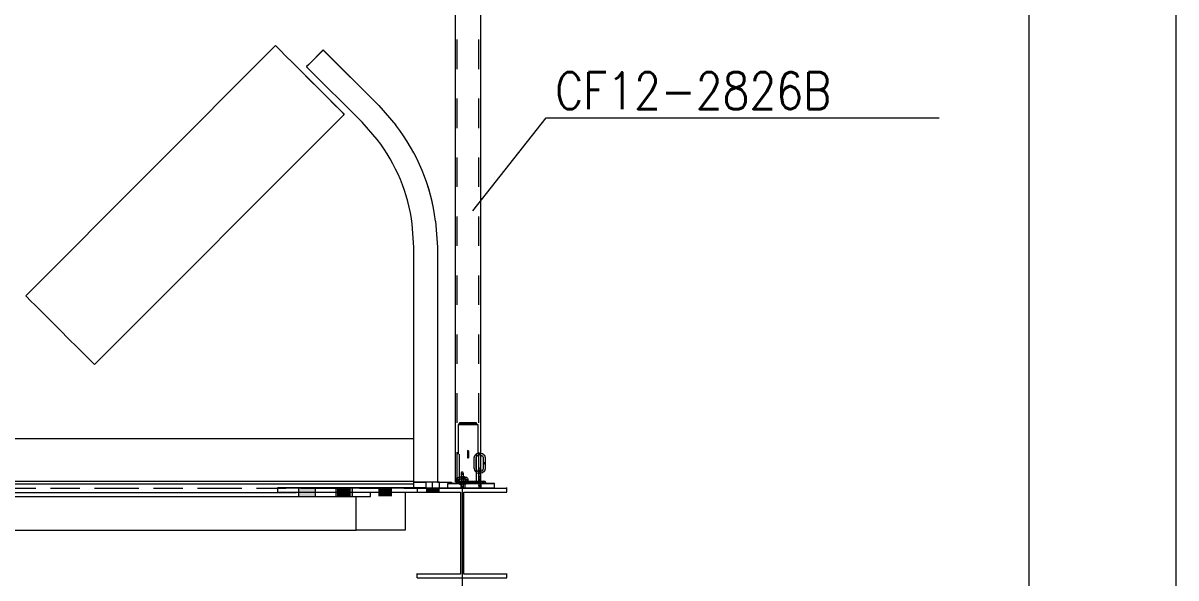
# Model space of a CAD drawing. Header units: millimetres. Extents: x -753 to 90, y 56274 to 56868.
# Drawn here: x 12.2 to 90.5, y 56724.9 to 56762.5 of the extents above; entities that cross this region are included whole.
import ezdxf

# ---------------------------------------------------------------- set-up
doc = ezdxf.new("R2010")
doc.units = ezdxf.units.MM
for name, pattern in [('XKITLINE00', [0]), ('XKITLINE02', [4, 2, -2]), ('XKITLINE06', [7, 3, -1, 2, -1])]:
    doc.linetypes.add(name, pattern=pattern)
for name, color, linetype, lineweight in [('Cota', 4, 'Continuous', 0), ('Objeto gráfico', 3, 'Continuous', 0), ('Outro tipo de objeto', 7, 'Continuous', 0), ('Parafuso', 3, 'Continuous', 0), ('Peça', 2, 'Continuous', 0), ('Texto', 7, 'Continuous', 0)]:
    doc.layers.add(name, color=color, linetype=linetype, lineweight=lineweight)
doc.styles.add('ROMANS', font='romans__.ttf')

# ---------------------------------------------------------------- blocks, each defined once
blk = doc.blocks.new('*A7')
at = {"layer": 'Peça', "color": 7, "linetype": 'XKITLINE02', "lineweight": 0}
for p, q in [((42.722, 56764.511), (42.399, 56764.409)), ((42.925, 56764.573), (42.684, 56764.497)), ((42.684, 56764.499), (42.722, 56764.51)), ((43, 56764.597), (42.722, 56764.511)), ((42.722, 56764.51), (42.925, 56764.574)), ((42.925, 56764.574), (43.086, 56764.624)), ((43.086, 56764.623), (42.925, 56764.573)), ((43.184, 56764.655), (43, 56764.597)), ((43.086, 56764.624), (43.142, 56764.641)), ((43.142, 56764.641), (43.086, 56764.623)), ((43.142, 56731.388), (43.142, 56764.641)), ((43.248, 56764.675), (43.184, 56764.655)), ((43.216, 56764.664), (43.248, 56764.675)), ((43.248, 56764.675), (43.248, 56764.617)), ((41.617, 56764.164), (41.552, 56764.143)), ((41.8, 56764.221), (41.617, 56764.164)), ((41.715, 56764.194), (41.658, 56764.176)), ((41.658, 56764.176), (41.715, 56764.194)), ((41.658, 56731.388), (41.658, 56764.176)), ((41.715, 56764.194), (41.875, 56764.245)), ((41.875, 56764.244), (41.715, 56764.194)), ((42.075, 56764.308), (41.8, 56764.221)), ((41.875, 56764.245), (42.116, 56764.321)), ((42.116, 56764.319), (41.875, 56764.244)), ((42.399, 56764.409), (42.075, 56764.308)), ((42.116, 56764.321), (42.405, 56764.411)), ((42.4, 56764.408), (42.116, 56764.319)), ((42.684, 56764.497), (42.4, 56764.408)), ((42.405, 56764.411), (42.684, 56764.499)), ((41.552, 56731.388), (41.617, 56731.388)), ((41.617, 56731.388), (41.801, 56731.389)), ((41.715, 56731.388), (41.658, 56731.388)), ((41.658, 56731.388), (41.715, 56731.388)), ((41.875, 56731.388), (41.715, 56731.388)), ((41.715, 56731.388), (41.875, 56731.387)), ((41.801, 56731.389), (42.076, 56731.389)), ((42.116, 56731.389), (41.875, 56731.388)), ((41.875, 56731.387), (42.116, 56731.387)), ((42.076, 56731.389), (42.4, 56731.389)), ((42.4, 56731.389), (42.116, 56731.389)), ((42.116, 56731.387), (42.4, 56731.387)), ((42.684, 56731.389), (42.4, 56731.389)), ((42.4, 56731.389), (42.725, 56731.389)), ((42.4, 56731.387), (42.684, 56731.387)), ((42.925, 56731.388), (42.684, 56731.389)), ((42.684, 56731.387), (42.925, 56731.387)), ((42.725, 56731.389), (43, 56731.389)), ((43.086, 56731.388), (42.925, 56731.388)), ((42.925, 56731.387), (43.086, 56731.388)), ((43, 56731.389), (43.184, 56731.388)), ((43.142, 56731.388), (43.086, 56731.388)), ((43.086, 56731.388), (43.142, 56731.388)), ((43.184, 56731.388), (43.248, 56731.388))]:
    blk.add_line(p, q, dxfattribs=at)
at = {"layer": 'Peça', "color": 4, "linetype": 'XKITLINE00', "lineweight": 0}
for p, q in [((42.4, 56764.408), (42.725, 56764.51)), ((42.725, 56764.51), (43, 56764.596)), ((43, 56764.596), (43.184, 56764.654)), ((43.184, 56764.654), (43.216, 56764.664)), ((43.248, 56764.617), (43.248, 56731.388)), ((41.552, 56764.143), (41.617, 56764.163)), ((41.552, 56731.388), (41.552, 56764.143)), ((41.617, 56764.163), (41.801, 56764.22)), ((41.801, 56764.22), (42.076, 56764.306)), ((42.076, 56764.306), (42.4, 56764.408)), ((41.617, 56731.387), (41.552, 56731.388)), ((41.801, 56731.387), (41.617, 56731.387)), ((42.076, 56731.387), (41.801, 56731.387)), ((42.4, 56731.387), (42.076, 56731.387)), ((42.725, 56731.387), (42.4, 56731.387)), ((43, 56731.387), (42.725, 56731.387)), ((43.184, 56731.387), (43, 56731.387)), ((43.248, 56731.388), (43.184, 56731.387))]:
    blk.add_line(p, q, dxfattribs=at)
blk = doc.blocks.new('*A10')
at = {"layer": 'Peça', "color": 1, "linetype": 'XKITLINE00', "lineweight": 0}
for p, q in [((-38.72, 56734.313), (38.72, 56734.313)), ((-38.72, 56732.311), (-38.72, 56731.346)), ((38.72, 56731.346), (38.72, 56732.311)), ((-38.72, 56731.425), (38.72, 56731.425)), ((-38.72, 56731.245), (38.72, 56731.245))]:
    blk.add_line(p, q, dxfattribs=at)
blk = doc.blocks.new('*A11')
at = {"layer": 'Peça', "color": 1, "linetype": 'XKITLINE00', "lineweight": 0}
for p, q in [((-38.16, 56730.649), (-38.16, 56728.111)), ((-32.56, 56730.654), (29.471, 56730.654)), ((-32.56, 56730.651), (29.471, 56730.651)), ((38.16, 56728.111), (38.16, 56730.645)), ((-38.16, 56728.111), (-25.947, 56728.111)), ((34.808, 56728.111), (38.16, 56728.111))]:
    blk.add_line(p, q, dxfattribs=at)
blk = doc.blocks.new('*A12')
at = {"layer": 'Peça', "color": 1, "linetype": 'XKITLINE00', "lineweight": 0}
for p, q in [((-25.947, 56728.078), (-25.941, 56730.618)), ((-25.941, 56730.618), (29.643, 56730.648)), ((-20.033, 56730.618), (-25.941, 56730.618)), ((-25.351, 56730.364), (-25.357, 56728.078)), ((-25.351, 56730.364), (-20.034, 56730.364)), ((-20.034, 56730.364), (-20.033, 56730.618)), ((-20.034, 56730.364), (35.791, 56730.394)), ((-20.033, 56730.618), (30.735, 56730.645)), ((34.808, 56728.11), (34.808, 56730.393)), ((35.791, 56730.394), (35.791, 56730.645)), ((-25.357, 56728.078), (-25.947, 56728.078)), ((-25.357, 56728.078), (34.808, 56728.11))]:
    blk.add_line(p, q, dxfattribs=at)
blk = doc.blocks.new('*A16')
at = {"layer": 'Peça', "color": 1, "linetype": 'XKITLINE00', "lineweight": 0}
for p, q in [((31.44, 56759.551), (32.571, 56760.682)), ((31.581, 56759.696), (32.571, 56760.686)), ((32.571, 56760.686), (36.337, 56756.921)), ((32.571, 56760.682), (36.337, 56756.917)), ((31.581, 56759.696), (31.44, 56759.555)), ((31.44, 56759.555), (31.44, 56759.551)), ((31.44, 56759.555), (31.442, 56759.553)), ((31.44, 56759.551), (35.205, 56755.785)), ((31.581, 56759.692), (31.581, 56759.696)), ((31.581, 56759.696), (31.584, 56759.694)), ((36.337, 56756.921), (37.51, 56755.583)), ((36.337, 56756.917), (37.51, 56755.579)), ((36.24, 56754.605), (35.205, 56755.785)), ((38.72, 56747.3), (38.617, 56748.866)), ((40.204, 56749.079), (40.204, 56749.073)), ((40.204, 56749.075), (40.32, 56747.3)), ((38.72, 56732.311), (38.72, 56747.3)), ((40.32, 56747.3), (40.32, 56731.351)), ((40.32, 56731.351), (38.72, 56731.351))]:
    blk.add_line(p, q, dxfattribs=at)
for centre, radius in [((26.72, 56747.304), 13.6), ((26.72, 56747.3), 13.6), ((26.72, 56747.3), 12)]:
    blk.add_arc(centre, radius, 7.50002, 37.50001, dxfattribs=at)
blk = doc.blocks.new('*A18')
at = {"layer": 'Peça', "color": 1, "linetype": 'XKITLINE00', "lineweight": 0}
for p, q in [((12.362, 56744.01), (29.333, 56760.981)), ((29.412, 56760.9), (29.333, 56760.981)), ((29.333, 56760.981), (29.412, 56760.902)), ((29.412, 56760.902), (29.645, 56760.67)), ((29.645, 56760.666), (29.412, 56760.9)), ((29.645, 56760.67), (30.016, 56760.3)), ((30.016, 56760.295), (29.645, 56760.666)), ((30.016, 56760.3), (30.499, 56759.817)), ((30.499, 56759.811), (30.016, 56760.295)), ((30.499, 56759.817), (31.062, 56759.255)), ((31.062, 56759.248), (30.499, 56759.811)), ((31.062, 56759.255), (31.666, 56758.651)), ((31.666, 56758.644), (31.062, 56759.248)), ((31.666, 56758.651), (32.27, 56758.047)), ((32.27, 56758.04), (31.666, 56758.644)), ((32.27, 56758.047), (32.833, 56757.484)), ((32.833, 56757.477), (32.27, 56758.04)), ((32.833, 56757.484), (33.316, 56757)), ((33.316, 56756.995), (32.833, 56757.477)), ((33.316, 56757), (33.687, 56756.628)), ((33.687, 56756.625), (33.316, 56756.995)), ((17.029, 56739.343), (34, 56756.314)), ((33.687, 56756.628), (33.92, 56756.394)), ((33.92, 56756.392), (33.687, 56756.625)), ((33.92, 56756.394), (34, 56756.314)), ((34, 56756.314), (33.92, 56756.392)), ((12.362, 56744.01), (12.442, 56743.93)), ((12.442, 56743.93), (12.675, 56743.696)), ((12.675, 56743.696), (13.046, 56743.324)), ((13.046, 56743.324), (13.529, 56742.84)), ((13.529, 56742.84), (14.092, 56742.277)), ((14.092, 56742.277), (14.696, 56741.673)), ((14.696, 56741.673), (15.3, 56741.069)), ((15.3, 56741.069), (15.862, 56740.507)), ((15.862, 56740.507), (16.346, 56740.024)), ((16.346, 56740.024), (16.716, 56739.654)), ((16.716, 56739.654), (16.95, 56739.422)), ((16.95, 56739.422), (17.029, 56739.343))]:
    blk.add_line(p, q, dxfattribs=at)
blk = doc.blocks.new('*A96')
at = {"layer": 'Peça', "color": 4, "linetype": 'XKITLINE00', "lineweight": 0}
for p, q in [((41, 56731.269), (41, 56730.946)), ((41.726, 56731.269), (41, 56731.269)), ((41, 56731.266), (44.2, 56731.266)), ((44.2, 56730.946), (41, 56730.946)), ((44.2, 56731.269), (43.074, 56731.269)), ((44.2, 56730.946), (44.2, 56731.269))]:
    blk.add_line(p, q, dxfattribs=at)
at = {"layer": 'Peça', "color": 7, "linetype": 'XKITLINE02', "lineweight": 0}
for p, q in [((41, 56730.946), (41, 56730.949)), ((41, 56730.949), (44.2, 56730.949)), ((43.074, 56731.269), (41.726, 56731.269)), ((44.2, 56730.949), (44.2, 56730.946))]:
    blk.add_line(p, q, dxfattribs=at)
blk = doc.blocks.new('*A97')
at = {"layer": 'Peça', "color": 7, "linetype": 'XKITLINE02', "lineweight": 0}
for p, q in [((41.726, 56735.268), (41.726, 56731.387)), ((41.816, 56735.268), (41.726, 56735.268)), ((41.726, 56735.268), (41.816, 56735.267)), ((42.063, 56735.268), (41.816, 56735.268)), ((41.816, 56735.267), (42.063, 56735.267)), ((41.83, 56731.268), (41.83, 56735.268)), ((41.906, 56735.267), (41.83, 56735.268)), ((41.83, 56735.268), (41.906, 56735.268)), ((41.906, 56735.268), (42.115, 56735.268)), ((42.115, 56735.267), (41.906, 56735.267)), ((42.4, 56735.269), (42.063, 56735.268)), ((42.063, 56735.267), (42.4, 56735.267)), ((42.115, 56735.268), (42.4, 56735.268)), ((42.4, 56735.267), (42.115, 56735.267)), ((42.737, 56735.268), (42.4, 56735.269)), ((42.4, 56735.268), (42.685, 56735.268)), ((42.685, 56735.267), (42.4, 56735.267)), ((42.4, 56735.267), (42.737, 56735.267)), ((42.685, 56735.268), (42.894, 56735.268)), ((42.894, 56735.267), (42.685, 56735.267)), ((42.984, 56735.268), (42.737, 56735.268)), ((42.737, 56735.267), (42.984, 56735.267)), ((42.894, 56735.268), (42.97, 56735.268)), ((42.97, 56735.268), (42.894, 56735.267)), ((42.97, 56731.268), (42.97, 56735.268)), ((42.984, 56735.267), (43.074, 56735.268)), ((43.074, 56735.268), (42.984, 56735.268)), ((43.074, 56735.268), (43.074, 56731.387)), ((41.726, 56731.268), (41.816, 56731.268)), ((41.816, 56731.268), (42.063, 56731.269)), ((41.83, 56731.268), (41.906, 56731.268)), ((41.906, 56731.268), (41.83, 56731.268)), ((41.906, 56731.268), (42.115, 56731.267)), ((42.115, 56731.268), (41.906, 56731.268)), ((42.063, 56731.269), (42.4, 56731.269)), ((42.4, 56731.269), (42.115, 56731.268)), ((42.115, 56731.267), (42.4, 56731.267)), ((42.685, 56731.268), (42.4, 56731.269)), ((42.4, 56731.269), (42.737, 56731.269)), ((42.4, 56731.267), (42.685, 56731.267)), ((42.685, 56731.267), (42.894, 56731.268)), ((42.894, 56731.268), (42.685, 56731.268)), ((42.737, 56731.269), (42.984, 56731.268)), ((42.894, 56731.268), (42.97, 56731.268)), ((42.97, 56731.268), (42.894, 56731.268)), ((42.984, 56731.268), (43.074, 56731.268))]:
    blk.add_line(p, q, dxfattribs=at)
at = {"layer": 'Peça', "color": 4, "linetype": 'XKITLINE00', "lineweight": 0}
for p, q in [((41.726, 56731.387), (41.726, 56731.268)), ((41.816, 56731.267), (41.726, 56731.268)), ((42.063, 56731.267), (41.816, 56731.267)), ((42.4, 56731.267), (42.063, 56731.267)), ((42.737, 56731.267), (42.4, 56731.267)), ((42.984, 56731.267), (42.737, 56731.267)), ((43.074, 56731.268), (42.984, 56731.267)), ((43.074, 56731.387), (43.074, 56731.268))]:
    blk.add_line(p, q, dxfattribs=at)
blk = doc.blocks.new('*A98')
at = {"layer": 'Peça', "color": 7, "linetype": 'XKITLINE02', "lineweight": 0}
for p, q in [((41.82, 56735.268), (41.82, 56735.388)), ((41.848, 56735.388), (41.82, 56735.388)), ((41.82, 56735.388), (41.848, 56735.388)), ((41.848, 56735.268), (41.82, 56735.268)), ((41.82, 56735.268), (41.848, 56735.268)), ((41.931, 56735.388), (41.848, 56735.388)), ((41.848, 56735.388), (41.931, 56735.387)), ((41.931, 56735.267), (41.848, 56735.268)), ((41.848, 56735.268), (41.931, 56735.268)), ((42.059, 56735.388), (41.931, 56735.388)), ((41.931, 56735.387), (42.059, 56735.387)), ((41.931, 56735.268), (42.059, 56735.268)), ((42.059, 56735.267), (41.931, 56735.267)), ((42.221, 56735.388), (42.059, 56735.388)), ((42.059, 56735.387), (42.221, 56735.387)), ((42.059, 56735.268), (42.221, 56735.268)), ((42.221, 56735.267), (42.059, 56735.267)), ((42.4, 56735.388), (42.221, 56735.388)), ((42.221, 56735.387), (42.4, 56735.387)), ((42.221, 56735.268), (42.4, 56735.268)), ((42.4, 56735.267), (42.221, 56735.267)), ((42.4, 56735.388), (42.4, 56735.267)), ((42.579, 56735.388), (42.4, 56735.388)), ((42.4, 56735.387), (42.579, 56735.387)), ((42.4, 56735.268), (42.579, 56735.268)), ((42.579, 56735.267), (42.4, 56735.267)), ((42.741, 56735.388), (42.579, 56735.388)), ((42.579, 56735.387), (42.741, 56735.387)), ((42.579, 56735.268), (42.741, 56735.268)), ((42.741, 56735.267), (42.579, 56735.267)), ((42.869, 56735.388), (42.741, 56735.388)), ((42.741, 56735.387), (42.869, 56735.387)), ((42.741, 56735.268), (42.869, 56735.268)), ((42.869, 56735.267), (42.741, 56735.267)), ((42.952, 56735.388), (42.869, 56735.388)), ((42.869, 56735.387), (42.952, 56735.388)), ((42.869, 56735.268), (42.952, 56735.268)), ((42.952, 56735.268), (42.869, 56735.267)), ((42.98, 56735.388), (42.952, 56735.388)), ((42.952, 56735.388), (42.98, 56735.388)), ((42.952, 56735.268), (42.98, 56735.268)), ((42.98, 56735.268), (42.952, 56735.268)), ((42.98, 56735.268), (42.98, 56735.388))]:
    blk.add_line(p, q, dxfattribs=at)
blk = doc.blocks.new('*A99')
at = {"layer": 'Peça', "color": 7, "linetype": 'XKITLINE02', "lineweight": 0}
for p, q in [((42.365, 56733.494), (42.4, 56733.516)), ((42.365, 56733.477), (42.365, 56733.494)), ((42.365, 56733.477), (42.365, 56733.327)), ((42.365, 56733.451), (42.4, 56733.429)), ((42.365, 56733.428), (42.4, 56733.444)), ((42.365, 56733.428), (42.4, 56733.443)), ((42.365, 56733.398), (42.4, 56733.382)), ((42.365, 56733.397), (42.4, 56733.382)), ((42.365, 56733.329), (42.4, 56733.349)), ((42.365, 56733.327), (42.365, 56733.329)), ((42.365, 56733.327), (42.365, 56733.295)), ((42.365, 56733.295), (42.365, 56733.269)), ((42.365, 56733.289), (42.4, 56733.269)), ((42.365, 56733.269), (42.365, 56733.247)), ((42.365, 56733.249), (42.4, 56733.269)), ((42.365, 56733.269), (42.4, 56733.269)), ((42.365, 56733.269), (42.4, 56733.269)), ((42.365, 56733.249), (42.365, 56733.247)), ((42.365, 56733.249), (42.365, 56733.249)), ((42.365, 56733.209), (42.4, 56733.189)), ((42.365, 56733.207), (42.4, 56733.187)), ((42.435, 56733.494), (42.4, 56733.516)), ((42.4, 56733.429), (42.435, 56733.451)), ((42.4, 56733.444), (42.435, 56733.428)), ((42.4, 56733.443), (42.435, 56733.428)), ((42.4, 56733.382), (42.435, 56733.398)), ((42.4, 56733.382), (42.435, 56733.397)), ((42.4, 56733.349), (42.435, 56733.329)), ((42.4, 56733.269), (42.435, 56733.289)), ((42.4, 56733.269), (42.435, 56733.249)), ((42.435, 56733.269), (42.4, 56733.269)), ((42.4, 56733.269), (42.435, 56733.269)), ((42.4, 56733.189), (42.435, 56733.209)), ((42.4, 56733.187), (42.435, 56733.207)), ((42.435, 56733.477), (42.435, 56733.494)), ((42.435, 56733.477), (42.435, 56733.327)), ((42.435, 56733.327), (42.435, 56733.329)), ((42.435, 56733.327), (42.435, 56733.295)), ((42.435, 56733.295), (42.435, 56733.269)), ((42.435, 56733.269), (42.435, 56733.247)), ((42.435, 56733.249), (42.435, 56733.247)), ((42.435, 56733.249), (42.435, 56733.249)), ((42.365, 56733.14), (42.4, 56733.156)), ((42.365, 56733.141), (42.4, 56733.156)), ((42.365, 56733.11), (42.4, 56733.094)), ((42.365, 56733.11), (42.4, 56733.095)), ((42.365, 56733.087), (42.4, 56733.109)), ((42.365, 56733.05), (42.365, 56733.044)), ((42.365, 56733.044), (42.4, 56733.022)), ((42.4, 56733.156), (42.435, 56733.14)), ((42.4, 56733.156), (42.435, 56733.141)), ((42.4, 56733.094), (42.435, 56733.11)), ((42.4, 56733.095), (42.435, 56733.11)), ((42.4, 56733.109), (42.435, 56733.087)), ((42.4, 56733.022), (42.435, 56733.044)), ((42.435, 56733.05), (42.435, 56733.044))]:
    blk.add_line(p, q, dxfattribs=at)
at = {"layer": 'Peça', "color": 4, "linetype": 'XKITLINE00', "lineweight": 0}
for p, q in [((42.365, 56733.327), (42.365, 56733.327)), ((42.365, 56733.247), (42.4, 56733.267)), ((42.365, 56733.247), (42.365, 56733.016)), ((42.4, 56733.267), (42.435, 56733.247)), ((42.435, 56733.327), (42.435, 56733.327)), ((42.435, 56733.247), (42.435, 56733.016)), ((42.4, 56733.067), (42.365, 56733.05)), ((42.365, 56733.016), (42.4, 56732.999)), ((42.435, 56733.05), (42.4, 56733.067)), ((42.4, 56732.999), (42.435, 56733.016))]:
    blk.add_line(p, q, dxfattribs=at)
for start, end in [(90, 270), (270, 90)]:
    blk.add_arc((42.4, 56733.307), 0.04, start, end, dxfattribs=at)
blk = doc.blocks.new('*A100')
at = {"layer": 'Peça', "color": 7, "linetype": 'XKITLINE02', "lineweight": 0}
for p, q in [((43.008, 56733.292), (42.879, 56733.18)), ((43.008, 56733.292), (43.184, 56733.333)), ((43.184, 56733.202), (43.056, 56733.172)), ((43.184, 56733.333), (43.216, 56733.333)), ((43.216, 56733.202), (43.184, 56733.202)), ((43.216, 56733.333), (43.248, 56733.326)), ((43.216, 56733.202), (43.248, 56733.195)), ((43.392, 56733.292), (43.402, 56733.284)), ((43.402, 56733.284), (43.521, 56733.18)), ((42.812, 56733.003), (42.862, 56733.165)), ((42.812, 56732.28), (42.812, 56733.003)), ((42.879, 56733.18), (42.862, 56733.165)), ((42.948, 56733.003), (42.98, 56733.106)), ((42.948, 56732.28), (42.948, 56733.003)), ((42.962, 56733.091), (43.056, 56733.172)), ((42.962, 56733.091), (42.98, 56733.106)), ((43.42, 56733.106), (43.438, 56733.091)), ((43.452, 56732.645), (43.472, 56732.669)), ((43.455, 56732.642), (43.472, 56732.662)), ((43.472, 56732.669), (43.52, 56732.679)), ((43.52, 56732.672), (43.472, 56732.662)), ((43.52, 56732.679), (43.568, 56732.669)), ((43.568, 56732.662), (43.52, 56732.672)), ((43.538, 56733.165), (43.521, 56733.18)), ((43.568, 56732.669), (43.588, 56732.645)), ((43.585, 56732.642), (43.568, 56732.662)), ((41.612, 56731.574), (41.632, 56731.62)), ((41.632, 56731.62), (41.679, 56731.666)), ((41.679, 56731.666), (41.721, 56731.679)), ((41.721, 56731.679), (41.832, 56731.708)), ((41.832, 56731.708), (41.984, 56731.719)), ((41.952, 56732.024), (41.932, 56731.976)), ((41.932, 56731.976), (41.932, 56731.267)), ((41.932, 56731.976), (41.952, 56731.928)), ((41.932, 56731.659), (41.952, 56731.707)), ((41.952, 56731.61), (41.932, 56731.659)), ((41.949, 56731.611), (41.964, 56731.651)), ((42, 56732.044), (41.952, 56732.024)), ((41.952, 56731.928), (42, 56731.908)), ((41.952, 56731.707), (42, 56731.727)), ((41.964, 56731.651), (41.984, 56731.699)), ((42.016, 56731.719), (41.984, 56731.719)), ((41.984, 56731.699), (42.032, 56731.719)), ((42.048, 56732.024), (42, 56732.044)), ((42, 56731.908), (42.048, 56731.928)), ((42, 56731.727), (42.048, 56731.707)), ((42.007, 56731.65), (42.027, 56731.698)), ((42.027, 56731.602), (42.007, 56731.65)), ((42.028, 56731.698), (42.008, 56731.65)), ((42.008, 56731.65), (42.028, 56731.602)), ((42.168, 56731.708), (42.016, 56731.719)), ((42.027, 56731.698), (42.075, 56731.718)), ((42.076, 56731.718), (42.028, 56731.698)), ((42.032, 56731.719), (42.075, 56731.718)), ((42.068, 56731.976), (42.048, 56732.024)), ((42.048, 56731.928), (42.068, 56731.976)), ((42.048, 56731.707), (42.068, 56731.659)), ((42.068, 56731.659), (42.048, 56731.61)), ((42.071, 56731.6), (42.051, 56731.649)), ((42.051, 56731.649), (42.067, 56731.607)), ((42.068, 56731.976), (42.068, 56731.267)), ((42.075, 56731.718), (42.123, 56731.698)), ((42.076, 56731.718), (42.119, 56731.717)), ((42.124, 56731.698), (42.076, 56731.718)), ((42.1, 56731.651), (42.08, 56731.603)), ((42.084, 56731.611), (42.1, 56731.651)), ((42.119, 56731.717), (42.167, 56731.697)), ((42.123, 56731.698), (42.143, 56731.65)), ((42.143, 56731.65), (42.123, 56731.602)), ((42.144, 56731.65), (42.124, 56731.698)), ((42.124, 56731.602), (42.144, 56731.65)), ((42.167, 56731.697), (42.187, 56731.649)), ((42.279, 56731.679), (42.168, 56731.708)), ((42.187, 56731.649), (42.203, 56731.607)), ((42.321, 56731.666), (42.279, 56731.679)), ((42.321, 56731.666), (42.368, 56731.62)), ((42.368, 56731.62), (42.388, 56731.574)), ((42.812, 56732.28), (42.862, 56732.118)), ((42.862, 56732.118), (42.879, 56732.103)), ((42.879, 56732.103), (43.008, 56731.991)), ((42.948, 56732.28), (42.98, 56732.178)), ((42.962, 56732.193), (43.056, 56732.111)), ((42.98, 56732.178), (42.962, 56732.193)), ((43.008, 56731.991), (43.184, 56731.95)), ((43.056, 56732.111), (43.184, 56732.081)), ((43.152, 56732.281), (43.132, 56732.233)), ((43.132, 56732.233), (43.132, 56731.387)), ((43.132, 56732.233), (43.152, 56732.185)), ((43.152, 56731.71), (43.132, 56731.661)), ((43.152, 56731.702), (43.132, 56731.654)), ((43.132, 56731.661), (43.152, 56731.613)), ((43.152, 56731.606), (43.132, 56731.654)), ((43.2, 56732.301), (43.152, 56732.281)), ((43.152, 56732.185), (43.2, 56732.166)), ((43.152, 56731.71), (43.2, 56731.729)), ((43.2, 56731.722), (43.152, 56731.702)), ((43.184, 56732.081), (43.216, 56732.081)), ((43.216, 56731.95), (43.184, 56731.95)), ((43.248, 56732.281), (43.2, 56732.301)), ((43.2, 56732.166), (43.248, 56732.185)), ((43.248, 56731.71), (43.2, 56731.729)), ((43.248, 56731.702), (43.2, 56731.722)), ((43.268, 56732.094), (43.216, 56732.081)), ((43.268, 56731.962), (43.216, 56731.95)), ((43.248, 56732.185), (43.268, 56732.233)), ((43.268, 56731.661), (43.248, 56731.71)), ((43.268, 56731.654), (43.248, 56731.702)), ((43.248, 56731.613), (43.268, 56731.661)), ((43.248, 56731.606), (43.268, 56731.654)), ((43.268, 56732.233), (43.268, 56732.207)), ((43.438, 56732.193), (43.344, 56732.111)), ((43.42, 56732.178), (43.438, 56732.193)), ((41.612, 56731.387), (41.612, 56731.574)), ((41.616, 56731.346), (41.632, 56731.383)), ((41.632, 56731.383), (41.68, 56731.403)), ((41.677, 56731.266), (41.679, 56731.263)), ((41.677, 56731.266), (41.68, 56731.264)), ((41.721, 56731.25), (41.679, 56731.263)), ((41.68, 56731.403), (41.721, 56731.403)), ((41.721, 56731.4), (41.68, 56731.4)), ((41.68, 56731.4), (41.715, 56731.386)), ((41.68, 56731.267), (41.728, 56731.287)), ((41.721, 56731.267), (41.68, 56731.267)), ((41.68, 56731.264), (41.721, 56731.264)), ((41.715, 56731.386), (41.728, 56731.38)), ((41.721, 56731.548), (41.832, 56731.577)), ((41.762, 56731.561), (41.721, 56731.548)), ((41.721, 56731.403), (41.832, 56731.404)), ((41.721, 56731.4), (41.832, 56731.4)), ((41.832, 56731.353), (41.721, 56731.382)), ((41.721, 56731.382), (41.748, 56731.373)), ((41.832, 56731.268), (41.721, 56731.267)), ((41.721, 56731.264), (41.832, 56731.264)), ((41.832, 56731.221), (41.721, 56731.25)), ((41.728, 56731.527), (41.748, 56731.574)), ((41.728, 56731.527), (41.762, 56731.561)), ((41.762, 56731.369), (41.728, 56731.402)), ((41.728, 56731.402), (41.748, 56731.356)), ((41.728, 56731.38), (41.748, 56731.332)), ((41.728, 56731.287), (41.748, 56731.335)), ((41.748, 56731.356), (41.748, 56731.574)), ((41.748, 56731.373), (41.762, 56731.369)), ((41.748, 56731.332), (41.748, 56731.335)), ((41.832, 56731.577), (41.984, 56731.587)), ((41.832, 56731.404), (41.984, 56731.404)), ((41.832, 56731.4), (41.984, 56731.399)), ((41.832, 56731.353), (41.984, 56731.342)), ((41.832, 56731.268), (41.984, 56731.268)), ((41.832, 56731.264), (41.984, 56731.263)), ((41.832, 56731.221), (41.984, 56731.211)), ((41.879, 56731.325), (41.898, 56731.373)), ((41.899, 56731.277), (41.879, 56731.325)), ((41.879, 56731.325), (41.879, 56731.325)), ((41.898, 56731.373), (41.945, 56731.393)), ((41.899, 56731.277), (41.924, 56731.266)), ((41.924, 56731.266), (41.945, 56731.257)), ((41.932, 56731.334), (41.952, 56731.382)), ((41.933, 56731.348), (41.932, 56731.316)), ((41.952, 56731.286), (41.932, 56731.334)), ((41.932, 56731.316), (41.937, 56731.164)), ((41.932, 56731.266), (41.932, 56731.016)), ((41.932, 56731.016), (41.952, 56731.064)), ((41.952, 56730.968), (41.932, 56731.016)), ((41.937, 56731.5), (41.933, 56731.348)), ((41.937, 56731.5), (41.949, 56731.611)), ((41.948, 56731.052), (41.937, 56731.164)), ((41.945, 56731.393), (42.024, 56731.394)), ((41.953, 56731.393), (41.945, 56731.393)), ((41.945, 56731.393), (41.991, 56731.373)), ((41.992, 56731.277), (41.945, 56731.257)), ((41.945, 56731.257), (42.024, 56731.258)), ((41.945, 56731.257), (41.954, 56731.257)), ((41.964, 56731.011), (41.948, 56731.052)), ((42, 56731.591), (41.952, 56731.61)), ((41.952, 56731.382), (42, 56731.402)), ((41.952, 56731.286), (41.996, 56731.267)), ((41.952, 56731.064), (42, 56731.084)), ((41.952, 56730.968), (42, 56730.948)), ((42.032, 56731.393), (41.953, 56731.393)), ((41.954, 56731.257), (42.032, 56731.257)), ((41.984, 56730.963), (41.964, 56731.011)), ((41.984, 56731.587), (42.016, 56731.587)), ((42.016, 56731.404), (41.984, 56731.404)), ((41.984, 56731.399), (42.016, 56731.399)), ((41.984, 56731.342), (42.016, 56731.342)), ((41.984, 56731.268), (42.016, 56731.268)), ((41.984, 56731.263), (42.016, 56731.263)), ((41.984, 56731.211), (42.016, 56731.211)), ((41.984, 56730.963), (42.007, 56730.953)), ((41.991, 56731.373), (42.011, 56731.325)), ((42.011, 56731.325), (41.992, 56731.277)), ((42.048, 56731.61), (42, 56731.591)), ((42, 56731.402), (42.048, 56731.382)), ((42, 56731.266), (42, 56731.266)), ((42, 56731.266), (42, 56731.266)), ((42, 56731.084), (42.048, 56731.064)), ((42.048, 56730.968), (42, 56730.948)), ((42.004, 56731.267), (42.048, 56731.286)), ((42.007, 56730.953), (42.025, 56730.946)), ((42.011, 56731.325), (42.011, 56731.325)), ((42.016, 56731.587), (42.168, 56731.577)), ((42.168, 56731.404), (42.016, 56731.404)), ((42.016, 56731.399), (42.168, 56731.4)), ((42.016, 56731.342), (42.168, 56731.353)), ((42.016, 56731.268), (42.168, 56731.268)), ((42.168, 56731.264), (42.016, 56731.263)), ((42.168, 56731.221), (42.016, 56731.211)), ((42.024, 56731.394), (42.16, 56731.395)), ((42.024, 56731.258), (42.16, 56731.259)), ((42.075, 56731.582), (42.027, 56731.602)), ((42.028, 56731.602), (42.076, 56731.582)), ((42.08, 56731.603), (42.032, 56731.583)), ((42.032, 56731.583), (42.075, 56731.582)), ((42.168, 56731.393), (42.032, 56731.393)), ((42.032, 56731.257), (42.169, 56731.257)), ((42.08, 56731.059), (42.032, 56731.079)), ((42.119, 56731.077), (42.032, 56731.079)), ((42.048, 56731.382), (42.068, 56731.334)), ((42.068, 56731.334), (42.048, 56731.286)), ((42.048, 56731.064), (42.068, 56731.016)), ((42.068, 56731.016), (42.048, 56730.968)), ((42.051, 56731.009), (42.071, 56731.057)), ((42.051, 56731.009), (42.067, 56731.049)), ((42.079, 56731.496), (42.067, 56731.607)), ((42.067, 56731.049), (42.079, 56731.16)), ((42.068, 56731.348), (42.072, 56731.5)), ((42.068, 56731.316), (42.068, 56731.348)), ((42.068, 56731.316), (42.072, 56731.164)), ((42.068, 56731.266), (42.068, 56731.016)), ((42.119, 56731.581), (42.071, 56731.6)), ((42.071, 56731.057), (42.119, 56731.077)), ((42.072, 56731.5), (42.084, 56731.611)), ((42.084, 56731.052), (42.072, 56731.164)), ((42.123, 56731.602), (42.075, 56731.582)), ((42.076, 56731.582), (42.124, 56731.602)), ((42.076, 56731.582), (42.119, 56731.581)), ((42.083, 56731.344), (42.079, 56731.496)), ((42.083, 56731.312), (42.079, 56731.16)), ((42.099, 56731.011), (42.08, 56731.059)), ((42.083, 56731.312), (42.083, 56731.344)), ((42.084, 56731.052), (42.099, 56731.011)), ((42.131, 56730.946), (42.167, 56730.96)), ((42.16, 56731.395), (42.558, 56731.396)), ((42.16, 56731.259), (42.558, 56731.26)), ((42.167, 56730.96), (42.186, 56731.009)), ((42.279, 56731.548), (42.168, 56731.577)), ((42.168, 56731.404), (42.279, 56731.403)), ((42.168, 56731.4), (42.279, 56731.4)), ((42.168, 56731.393), (42.325, 56731.394)), ((42.168, 56731.353), (42.279, 56731.382)), ((42.168, 56731.268), (42.279, 56731.267)), ((42.279, 56731.264), (42.168, 56731.264)), ((42.168, 56731.221), (42.279, 56731.25)), ((42.169, 56731.257), (42.326, 56731.258)), ((42.186, 56731.009), (42.202, 56731.049)), ((42.202, 56731.049), (42.214, 56731.16)), ((42.214, 56731.496), (42.203, 56731.607)), ((42.218, 56731.344), (42.214, 56731.496)), ((42.214, 56731.16), (42.218, 56731.312)), ((42.218, 56731.312), (42.218, 56731.344)), ((42.238, 56731.561), (42.279, 56731.548)), ((42.238, 56731.561), (42.272, 56731.527)), ((42.272, 56731.402), (42.238, 56731.369)), ((42.238, 56731.369), (42.279, 56731.382)), ((42.272, 56731.527), (42.252, 56731.574)), ((42.252, 56731.574), (42.252, 56731.466)), ((42.252, 56731.466), (42.272, 56731.512)), ((42.272, 56731.51), (42.252, 56731.464)), ((42.272, 56731.419), (42.252, 56731.466)), ((42.252, 56731.356), (42.252, 56731.464)), ((42.252, 56731.464), (42.272, 56731.417)), ((42.252, 56731.356), (42.272, 56731.402)), ((42.252, 56731.332), (42.272, 56731.38)), ((42.272, 56731.287), (42.252, 56731.335)), ((42.252, 56731.335), (42.252, 56731.334)), ((42.252, 56731.332), (42.252, 56731.334)), ((42.272, 56731.512), (42.32, 56731.531)), ((42.32, 56731.529), (42.272, 56731.51)), ((42.32, 56731.4), (42.272, 56731.419)), ((42.272, 56731.417), (42.32, 56731.398)), ((42.272, 56731.38), (42.32, 56731.4)), ((42.272, 56731.287), (42.32, 56731.267)), ((42.279, 56731.403), (42.32, 56731.403)), ((42.32, 56731.4), (42.279, 56731.4)), ((42.279, 56731.267), (42.296, 56731.267)), ((42.279, 56731.264), (42.32, 56731.264)), ((42.279, 56731.25), (42.321, 56731.263)), ((42.296, 56731.267), (42.32, 56731.267)), ((42.32, 56731.531), (42.368, 56731.512)), ((42.368, 56731.51), (42.32, 56731.529)), ((42.368, 56731.419), (42.32, 56731.4)), ((42.32, 56731.398), (42.368, 56731.417)), ((42.32, 56731.403), (42.368, 56731.383)), ((42.32, 56731.264), (42.323, 56731.266)), ((42.321, 56731.263), (42.323, 56731.266)), ((43.129, 56731.397), (42.325, 56731.394)), ((42.325, 56731.267), (42.368, 56731.309)), ((42.326, 56731.258), (43.13, 56731.261)), ((42.327, 56731.267), (42.368, 56731.284)), ((42.368, 56731.512), (42.388, 56731.466)), ((42.388, 56731.464), (42.368, 56731.51)), ((42.388, 56731.466), (42.368, 56731.419)), ((42.368, 56731.417), (42.388, 56731.464)), ((42.368, 56731.383), (42.388, 56731.335)), ((42.368, 56731.309), (42.388, 56731.356)), ((42.368, 56731.284), (42.388, 56731.332)), ((42.388, 56731.574), (42.388, 56731.466)), ((42.388, 56731.356), (42.388, 56731.464)), ((42.388, 56731.335), (42.388, 56731.334)), ((42.388, 56731.332), (42.388, 56731.334)), ((42.54, 56731.328), (42.545, 56731.376)), ((42.546, 56731.28), (42.54, 56731.328)), ((42.545, 56731.376), (42.558, 56731.396)), ((42.558, 56731.26), (42.546, 56731.28)), ((42.553, 56731.377), (42.548, 56731.328)), ((42.548, 56731.328), (42.553, 56731.28)), ((42.565, 56731.396), (42.553, 56731.377)), ((42.555, 56731.279), (42.553, 56731.28)), ((42.566, 56731.26), (42.555, 56731.279)), ((42.558, 56731.396), (42.57, 56731.376)), ((42.571, 56731.28), (42.558, 56731.26)), ((42.963, 56731.398), (42.565, 56731.396)), ((42.578, 56731.376), (42.565, 56731.396)), ((42.566, 56731.26), (42.578, 56731.28)), ((42.566, 56731.26), (42.964, 56731.262)), ((42.57, 56731.376), (42.576, 56731.328)), ((42.576, 56731.328), (42.571, 56731.28)), ((42.583, 56731.328), (42.578, 56731.376)), ((42.578, 56731.28), (42.583, 56731.328)), ((42.832, 56731.393), (42.812, 56731.345)), ((42.832, 56731.386), (42.812, 56731.338)), ((42.812, 56731.345), (42.812, 56731.343)), ((42.832, 56731.295), (42.812, 56731.343)), ((42.812, 56731.338), (42.812, 56731.335)), ((42.832, 56731.287), (42.812, 56731.335)), ((42.88, 56731.413), (42.832, 56731.393)), ((42.88, 56731.406), (42.832, 56731.386)), ((42.88, 56731.275), (42.832, 56731.295)), ((42.832, 56731.287), (42.88, 56731.267)), ((42.88, 56731.413), (42.921, 56731.414)), ((42.921, 56731.41), (42.88, 56731.411)), ((42.88, 56731.411), (42.928, 56731.391)), ((42.88, 56731.406), (42.921, 56731.406)), ((42.921, 56731.403), (42.88, 56731.403)), ((42.88, 56731.403), (42.928, 56731.383)), ((42.88, 56731.277), (42.928, 56731.297)), ((42.88, 56731.27), (42.928, 56731.29)), ((42.921, 56731.278), (42.88, 56731.277)), ((42.88, 56731.275), (42.921, 56731.274)), ((42.88, 56731.27), (42.921, 56731.27)), ((42.88, 56731.267), (42.921, 56731.267)), ((42.921, 56731.414), (43.032, 56731.414)), ((42.921, 56731.41), (43.032, 56731.41)), ((43.032, 56731.406), (42.921, 56731.406)), ((42.921, 56731.403), (43.032, 56731.402)), ((42.921, 56731.278), (43.032, 56731.278)), ((42.921, 56731.274), (43.032, 56731.274)), ((42.921, 56731.27), (43.032, 56731.27)), ((42.928, 56731.391), (42.948, 56731.343)), ((42.928, 56731.383), (42.948, 56731.335)), ((42.928, 56731.297), (42.948, 56731.345)), ((42.928, 56731.29), (42.948, 56731.338)), ((42.948, 56731.345), (42.948, 56731.343)), ((42.948, 56731.338), (42.948, 56731.335)), ((42.963, 56731.398), (43.121, 56731.399)), ((42.964, 56731.262), (43.121, 56731.263)), ((43.032, 56731.414), (43.184, 56731.414)), ((43.032, 56731.41), (43.184, 56731.41)), ((43.032, 56731.406), (43.184, 56731.407)), ((43.032, 56731.402), (43.184, 56731.402)), ((43.074, 56731.278), (43.032, 56731.278)), ((43.032, 56731.274), (43.074, 56731.274)), ((43.074, 56731.27), (43.032, 56731.27)), ((43.121, 56731.399), (43.257, 56731.399)), ((43.121, 56731.263), (43.258, 56731.263)), ((43.129, 56731.397), (43.265, 56731.398)), ((43.266, 56731.262), (43.13, 56731.261)), ((43.132, 56731.419), (43.152, 56731.458)), ((43.132, 56731.414), (43.152, 56731.453)), ((43.148, 56731.387), (43.132, 56731.419)), ((43.145, 56731.387), (43.132, 56731.414)), ((43.132, 56731.326), (43.132, 56731.011)), ((43.184, 56731.278), (43.132, 56731.278)), ((43.132, 56731.274), (43.184, 56731.274)), ((43.184, 56731.271), (43.132, 56731.27)), ((43.132, 56731.266), (43.152, 56731.266)), ((43.132, 56731.122), (43.152, 56731.17)), ((43.132, 56731.122), (43.132, 56731.149)), ((43.152, 56731.075), (43.132, 56731.122)), ((43.152, 56731.067), (43.132, 56731.019)), ((43.152, 56731.06), (43.132, 56731.011)), ((43.132, 56731.019), (43.152, 56730.971)), ((43.132, 56731.011), (43.152, 56730.963)), ((43.152, 56731.613), (43.2, 56731.593)), ((43.152, 56731.606), (43.2, 56731.586)), ((43.152, 56731.458), (43.2, 56731.474)), ((43.2, 56731.47), (43.152, 56731.453)), ((43.152, 56731.266), (43.184, 56731.266)), ((43.152, 56731.17), (43.2, 56731.19)), ((43.2, 56731.087), (43.152, 56731.067)), ((43.2, 56731.079), (43.152, 56731.06)), ((43.2, 56731.055), (43.152, 56731.075)), ((43.152, 56730.971), (43.2, 56730.951)), ((43.152, 56730.963), (43.194, 56730.946)), ((43.184, 56731.414), (43.216, 56731.414)), ((43.184, 56731.41), (43.216, 56731.41)), ((43.184, 56731.407), (43.216, 56731.407)), ((43.184, 56731.402), (43.216, 56731.402)), ((43.184, 56731.278), (43.2, 56731.278)), ((43.184, 56731.274), (43.216, 56731.274)), ((43.184, 56731.271), (43.216, 56731.271)), ((43.216, 56731.266), (43.184, 56731.266)), ((43.2, 56731.593), (43.248, 56731.613)), ((43.2, 56731.586), (43.248, 56731.606)), ((43.2, 56731.474), (43.248, 56731.458)), ((43.248, 56731.453), (43.2, 56731.47)), ((43.2, 56731.278), (43.216, 56731.278)), ((43.2, 56731.19), (43.248, 56731.17)), ((43.248, 56731.067), (43.2, 56731.087)), ((43.2, 56731.079), (43.248, 56731.06)), ((43.248, 56731.075), (43.2, 56731.055)), ((43.2, 56730.951), (43.248, 56730.971)), ((43.206, 56730.946), (43.248, 56730.963)), ((43.216, 56731.414), (43.268, 56731.414)), ((43.368, 56731.41), (43.216, 56731.41)), ((43.216, 56731.407), (43.368, 56731.406)), ((43.368, 56731.402), (43.216, 56731.402)), ((43.216, 56731.278), (43.248, 56731.278)), ((43.216, 56731.274), (43.251, 56731.274)), ((43.216, 56731.271), (43.253, 56731.271)), ((43.268, 56731.266), (43.216, 56731.266)), ((43.248, 56731.458), (43.268, 56731.419)), ((43.267, 56731.416), (43.248, 56731.453)), ((43.248, 56731.278), (43.268, 56731.278)), ((43.248, 56731.17), (43.268, 56731.122)), ((43.248, 56731.075), (43.268, 56731.122)), ((43.268, 56731.019), (43.248, 56731.067)), ((43.248, 56731.06), (43.268, 56731.011)), ((43.248, 56730.971), (43.268, 56731.019)), ((43.268, 56731.011), (43.248, 56730.963)), ((43.251, 56731.274), (43.268, 56731.274)), ((43.253, 56731.271), (43.268, 56731.27)), ((43.257, 56731.399), (43.268, 56731.399)), ((43.258, 56731.263), (43.336, 56731.263)), ((43.265, 56731.398), (43.344, 56731.399)), ((43.345, 56731.263), (43.266, 56731.262)), ((43.268, 56731.419), (43.268, 56731.414)), ((43.268, 56731.414), (43.268, 56731.419)), ((43.268, 56731.419), (43.268, 56731.414)), ((43.268, 56731.419), (43.268, 56731.414)), ((43.268, 56731.414), (43.268, 56731.414)), ((43.268, 56731.399), (43.336, 56731.399)), ((43.268, 56731.266), (43.268, 56731.014)), ((43.268, 56731.122), (43.268, 56731.149)), ((43.268, 56731.019), (43.268, 56731.021)), ((43.268, 56731.019), (43.268, 56731.02)), ((43.268, 56731.013), (43.268, 56731.014)), ((43.268, 56731.014), (43.268, 56731.011)), ((43.268, 56731.011), (43.268, 56731.013)), ((43.279, 56731.331), (43.298, 56731.379)), ((43.279, 56731.331), (43.279, 56731.331)), ((43.298, 56731.283), (43.279, 56731.331)), ((43.298, 56731.379), (43.344, 56731.399)), ((43.345, 56731.263), (43.298, 56731.283)), ((43.336, 56731.399), (43.344, 56731.399)), ((43.336, 56731.263), (43.345, 56731.263)), ((43.344, 56731.399), (43.365, 56731.39)), ((43.345, 56731.263), (43.351, 56731.266)), ((43.353, 56731.266), (43.391, 56731.283)), ((43.365, 56731.39), (43.391, 56731.379)), ((43.368, 56731.41), (43.373, 56731.41)), ((43.368, 56731.406), (43.479, 56731.406)), ((43.479, 56731.403), (43.368, 56731.402)), ((43.373, 56731.41), (43.479, 56731.41)), ((43.4, 56731.356), (43.391, 56731.379)), ((43.41, 56731.331), (43.391, 56731.283)), ((43.41, 56731.331), (43.4, 56731.356)), ((43.41, 56731.331), (43.41, 56731.331)), ((43.472, 56731.391), (43.452, 56731.343)), ((43.472, 56731.383), (43.452, 56731.335)), ((43.452, 56731.345), (43.472, 56731.297)), ((43.452, 56731.344), (43.452, 56731.345)), ((43.452, 56731.343), (43.452, 56731.344)), ((43.452, 56731.338), (43.472, 56731.29)), ((43.452, 56731.336), (43.452, 56731.338)), ((43.452, 56731.335), (43.452, 56731.336)), ((43.472, 56731.391), (43.501, 56731.403)), ((43.472, 56731.383), (43.501, 56731.396)), ((43.472, 56731.297), (43.498, 56731.286)), ((43.472, 56731.29), (43.501, 56731.277)), ((43.479, 56731.41), (43.52, 56731.411)), ((43.52, 56731.406), (43.479, 56731.406)), ((43.479, 56731.403), (43.52, 56731.403)), ((43.498, 56731.286), (43.52, 56731.277)), ((43.501, 56731.403), (43.52, 56731.411)), ((43.501, 56731.396), (43.52, 56731.403)), ((43.501, 56731.277), (43.52, 56731.27)), ((43.568, 56731.386), (43.52, 56731.406)), ((43.585, 56731.345), (43.568, 56731.386)), ((43.587, 56731.341), (43.585, 56731.345)), ((43.588, 56731.345), (43.588, 56731.344)), ((43.588, 56731.343), (43.588, 56731.344)), ((43.588, 56731.336), (43.588, 56731.338)), ((43.588, 56731.335), (43.588, 56731.336))]:
    blk.add_line(p, q, dxfattribs=at)
at = {"layer": 'Peça', "color": 4, "linetype": 'XKITLINE00', "lineweight": 0}
for p, q in [((43.248, 56733.326), (43.392, 56733.292)), ((43.248, 56733.195), (43.344, 56733.172)), ((43.344, 56733.172), (43.438, 56733.091)), ((43.452, 56733.003), (43.42, 56733.106)), ((43.452, 56732.645), (43.452, 56733.003)), ((43.472, 56732.622), (43.452, 56732.645)), ((43.452, 56732.638), (43.455, 56732.642)), ((43.452, 56732.28), (43.452, 56732.638)), ((43.472, 56732.615), (43.452, 56732.638)), ((43.52, 56732.612), (43.472, 56732.622)), ((43.472, 56732.615), (43.52, 56732.605)), ((43.568, 56732.622), (43.52, 56732.612)), ((43.52, 56732.605), (43.568, 56732.615)), ((43.588, 56733.003), (43.538, 56733.165)), ((43.588, 56732.645), (43.568, 56732.622)), ((43.568, 56732.615), (43.588, 56732.638)), ((43.588, 56732.638), (43.585, 56732.642)), ((43.588, 56732.645), (43.588, 56733.003)), ((43.588, 56732.28), (43.588, 56732.638)), ((43.268, 56732.233), (43.248, 56732.281)), ((43.268, 56732.233), (43.268, 56732.207)), ((43.268, 56731.419), (43.268, 56732.207)), ((43.344, 56732.111), (43.268, 56732.094)), ((43.392, 56731.991), (43.268, 56731.962)), ((43.521, 56732.103), (43.392, 56731.991)), ((43.42, 56732.178), (43.452, 56732.28)), ((43.538, 56732.118), (43.521, 56732.103)), ((43.538, 56732.118), (43.588, 56732.28)), ((41.612, 56731.356), (41.612, 56731.387)), ((41.632, 56731.309), (41.612, 56731.356)), ((41.612, 56731.335), (41.616, 56731.346)), ((41.612, 56731.332), (41.612, 56731.335)), ((41.632, 56731.284), (41.612, 56731.332)), ((41.632, 56731.309), (41.677, 56731.266)), ((41.632, 56731.284), (41.677, 56731.266)), ((41.932, 56731.267), (41.932, 56731.266)), ((41.996, 56731.267), (42, 56731.266)), ((42, 56731.266), (42.004, 56731.267)), ((42.025, 56730.946), (42.032, 56730.943)), ((42.032, 56730.943), (42.119, 56730.941)), ((42.068, 56731.267), (42.068, 56731.266)), ((42.119, 56730.941), (42.131, 56730.946)), ((42.323, 56731.266), (42.325, 56731.267)), ((42.323, 56731.266), (42.327, 56731.267)), ((42.921, 56731.267), (43.032, 56731.266)), ((43.032, 56731.266), (43.132, 56731.266)), ((43.132, 56731.278), (43.074, 56731.278)), ((43.074, 56731.274), (43.132, 56731.274)), ((43.132, 56731.27), (43.074, 56731.27)), ((43.132, 56731.387), (43.132, 56731.266)), ((43.152, 56731.375), (43.145, 56731.387)), ((43.152, 56731.379), (43.148, 56731.387)), ((43.2, 56731.363), (43.152, 56731.379)), ((43.152, 56731.375), (43.2, 56731.358)), ((43.194, 56730.946), (43.2, 56730.943)), ((43.248, 56731.379), (43.2, 56731.363)), ((43.2, 56731.358), (43.248, 56731.375)), ((43.2, 56730.943), (43.206, 56730.946)), ((43.268, 56731.419), (43.248, 56731.379)), ((43.248, 56731.375), (43.268, 56731.414)), ((43.268, 56731.414), (43.267, 56731.416)), ((43.268, 56731.419), (43.268, 56731.414)), ((43.268, 56731.414), (43.368, 56731.414)), ((43.268, 56731.414), (43.268, 56731.266)), ((43.268, 56731.278), (43.368, 56731.278)), ((43.268, 56731.274), (43.368, 56731.274)), ((43.268, 56731.27), (43.368, 56731.27)), ((43.368, 56731.266), (43.268, 56731.266)), ((43.351, 56731.266), (43.353, 56731.266)), ((43.368, 56731.414), (43.479, 56731.414)), ((43.368, 56731.278), (43.479, 56731.278)), ((43.368, 56731.274), (43.479, 56731.274)), ((43.368, 56731.27), (43.479, 56731.27)), ((43.368, 56731.266), (43.479, 56731.267)), ((43.52, 56731.413), (43.479, 56731.414)), ((43.52, 56731.277), (43.479, 56731.278)), ((43.479, 56731.274), (43.52, 56731.275)), ((43.52, 56731.27), (43.479, 56731.27)), ((43.479, 56731.267), (43.52, 56731.267)), ((43.568, 56731.393), (43.52, 56731.413)), ((43.52, 56731.275), (43.568, 56731.295)), ((43.52, 56731.267), (43.568, 56731.287)), ((43.568, 56731.393), (43.588, 56731.345)), ((43.568, 56731.295), (43.588, 56731.343)), ((43.568, 56731.287), (43.588, 56731.335)), ((43.588, 56731.338), (43.587, 56731.341))]:
    blk.add_line(p, q, dxfattribs=at)
at = {"layer": 'Peça', "color": 7, "linetype": 'XKITLINE02', "lineweight": 0}
for centre, start, end in [((42, 56731.975), 90, 270), ((42, 56731.975), 44.99988, 224.99988), ((42, 56731.657), 90, 270), ((42, 56731.657), 44.99988, 224.99988), ((42, 56731.975), 224.99988, 44.99988), ((42, 56731.657), 224.99988, 44.99988), ((42, 56731.975), 270, 90), ((42, 56731.657), 270, 90), ((42.32, 56731.334), 0, 180), ((42.32, 56731.334), 135.00012, 315.00012), ((42.32, 56731.334), 180, 0), ((42.32, 56731.334), 315.00012, 135.00012), ((43.2, 56731.02), 90, 270), ((43.2, 56731.013), 272.36011, 267.63989), ((43.2, 56731.013), 272.40897, 267.59103), ((43.2, 56731.02), 135.00012, 315.00012), ((43.2, 56731.02), 315.00012, 135.00012), ((43.2, 56731.02), 270, 90), ((43.52, 56731.344), 360, 267.43837), ((43.52, 56731.344), 360, 267.38776), ((43.52, 56731.336), 360, 267.43837), ((43.52, 56731.336), 360, 267.38776)]:
    blk.add_arc(centre, 0.068, start, end, dxfattribs=at)
at = {"layer": 'Peça', "color": 4, "linetype": 'XKITLINE00', "lineweight": 0}
for centre, start, end in [((43.2, 56731.013), 267.63989, 272.36011), ((43.2, 56731.013), 267.59103, 272.40897), ((43.52, 56731.344), 267.43837, 360), ((43.52, 56731.344), 267.38776, 360), ((43.52, 56731.336), 267.43837, 360), ((43.52, 56731.336), 267.38776, 360)]:
    blk.add_arc(centre, 0.068, start, end, dxfattribs=at)
blk = doc.blocks.new('*A104')
at = {"layer": 'Peça', "color": 1, "linetype": 'XKITLINE00', "lineweight": 0}
for p, q in [((16.794, 56730.665), (29.471, 56730.658)), ((22.702, 56730.665), (29.471, 56730.661))]:
    blk.add_line(p, q, dxfattribs=at)
blk = doc.blocks.new('*A105')
at = {"layer": 'Peça', "color": 1, "linetype": 'XKITLINE00', "lineweight": 0}
for p, q in [((38.96, 56730.938), (38.96, 56730.966)), ((45.04, 56730.938), (38.96, 56730.938)), ((38.96, 56730.938), (38.96, 56730.674)), ((45.04, 56730.674), (45.04, 56730.985)), ((38.96, 56730.674), (41.884, 56730.674)), ((41.884, 56730.674), (41.884, 56725.122)), ((42.116, 56725.122), (42.116, 56730.674)), ((42.116, 56730.674), (45.04, 56730.674)), ((38.96, 56724.858), (38.96, 56725.169)), ((41.884, 56725.122), (38.96, 56725.122)), ((38.96, 56724.858), (45.04, 56724.858)), ((45.04, 56725.122), (42.116, 56725.122)), ((45.04, 56724.858), (45.04, 56725.169))]:
    blk.add_line(p, q, dxfattribs=at)
blk = doc.blocks.new('*A106')
at = {"layer": 'Peça', "color": 1, "linetype": 'XKITLINE00', "lineweight": 0}
for p, q in [((38.72, 56730.966), (38.72, 56731.35)), ((38.72, 56731.346), (39.54, 56731.346)), ((39.54, 56730.966), (38.72, 56730.966)), ((39.54, 56731.347), (39.54, 56731.351)), ((39.54, 56731.347), (39.54, 56731.351)), ((39.575, 56731.348), (39.54, 56731.347)), ((39.54, 56731.346), (39.54, 56730.966)), ((39.54, 56730.967), (39.575, 56730.968)), ((39.675, 56731.348), (39.575, 56731.348)), ((39.575, 56730.968), (39.675, 56730.968)), ((39.824, 56731.348), (39.675, 56731.348)), ((39.675, 56730.968), (39.824, 56730.968)), ((40, 56731.348), (39.824, 56731.348)), ((39.824, 56730.968), (40, 56730.968)), ((40.176, 56731.348), (40, 56731.348)), ((40, 56730.968), (40, 56731.348)), ((40, 56730.968), (40.176, 56730.968)), ((40.325, 56731.348), (40.176, 56731.348)), ((40.176, 56730.968), (40.325, 56730.968)), ((40.32, 56731.358), (40.325, 56731.358)), ((40.325, 56731.358), (40.425, 56731.358)), ((40.425, 56731.348), (40.325, 56731.348)), ((40.325, 56730.968), (40.425, 56730.968)), ((40.425, 56731.358), (40.46, 56731.358)), ((40.46, 56731.347), (40.425, 56731.348)), ((40.425, 56730.968), (40.46, 56730.967)), ((40.46, 56731.347), (40.46, 56731.36)), ((40.46, 56731.36), (41.28, 56731.36)), ((40.46, 56731.347), (40.46, 56731.358)), ((40.46, 56730.966), (40.46, 56731.346)), ((40.46, 56731.346), (41.28, 56731.346)), ((40.46, 56730.966), (41, 56730.966)), ((41.28, 56731.36), (41.28, 56731.266))]:
    blk.add_line(p, q, dxfattribs=at)
blk = doc.blocks.new('*A111')
at = {"layer": 'Peça', "color": 1, "linetype": 'XKITLINE00', "lineweight": 0}
for p, q in [((29.471, 56730.977), (30.907, 56730.981)), ((29.471, 56730.977), (29.471, 56730.648)), ((30.907, 56730.965), (29.471, 56730.968)), ((30.907, 56730.981), (38.72, 56730.981)), ((30.907, 56730.645), (30.907, 56730.965)), ((38.96, 56730.965), (30.907, 56730.965)), ((38.96, 56730.965), (38.96, 56730.966)), ((38.96, 56730.965), (38.96, 56730.966)), ((38.96, 56730.938), (38.96, 56730.965)), ((30.907, 56730.645), (29.471, 56730.648)), ((38.96, 56730.645), (30.907, 56730.645)), ((38.96, 56730.645), (38.96, 56730.674))]:
    blk.add_line(p, q, dxfattribs=at)
blk = doc.blocks.new('*A113')
at = {"layer": 'Parafuso'}
for points in [[(39.58, 56730.714), (39.58, 56730.978), (40.42, 56730.979), (40.42, 56730.715)], [(39.58, 56730.702), (39.58, 56730.966), (40.42, 56730.967), (40.42, 56730.703)]]:
    blk.add_hatch(color=7, dxfattribs=at).paths.add_polyline_path(points, flags=17)
at = {"layer": 'Parafuso', "color": 7, "linetype": 'XKITLINE00', "lineweight": 0}
for p, q in [((39.58, 56730.978), (39.58, 56730.714)), ((39.58, 56730.966), (39.58, 56730.702)), ((40.42, 56730.979), (40.42, 56730.715)), ((40.42, 56730.967), (40.42, 56730.703))]:
    blk.add_line(p, q, dxfattribs=at)
blk = doc.blocks.new('*A114')
at = {"layer": 'Parafuso'}
for points in [[(33.54, 56730.653), (33.54, 56730.973), (34.38, 56730.972), (34.38, 56730.652)], [(36.34, 56730.653), (36.34, 56730.973), (37.18, 56730.972), (37.18, 56730.652)], [(33.54, 56730.399), (33.54, 56730.653), (34.38, 56730.652), (34.38, 56730.398)], [(36.34, 56730.399), (36.34, 56730.653), (37.18, 56730.652), (37.18, 56730.398)]]:
    blk.add_hatch(color=7, dxfattribs=at).paths.add_polyline_path(points, flags=17)
at = {"layer": 'Parafuso', "color": 7, "linetype": 'XKITLINE00', "lineweight": 0}
for p, q in [((33.54, 56730.973), (33.54, 56730.653)), ((34.38, 56730.972), (34.38, 56730.652)), ((36.34, 56730.973), (36.34, 56730.653)), ((37.18, 56730.972), (37.18, 56730.652)), ((33.54, 56730.653), (33.54, 56730.399)), ((34.38, 56730.652), (34.38, 56730.398)), ((36.34, 56730.653), (36.34, 56730.399)), ((37.18, 56730.652), (37.18, 56730.398))]:
    blk.add_line(p, q, dxfattribs=at)
blk = doc.blocks.new('*A115')
at = {"layer": 'Parafuso'}
for points in [[(30.893, 56730.647), (30.893, 56730.967), (32.013, 56730.967), (32.013, 56730.647)], [(33.421, 56730.649), (33.421, 56730.969), (34.541, 56730.968), (34.541, 56730.648)], [(30.893, 56730.393), (30.893, 56730.647), (32.013, 56730.647), (32.013, 56730.393)], [(33.421, 56730.395), (33.421, 56730.649), (34.541, 56730.648), (34.541, 56730.394)]]:
    blk.add_hatch(color=7, dxfattribs=at).paths.add_polyline_path(points, flags=17)
at = {"layer": 'Parafuso', "color": 7, "linetype": 'XKITLINE00', "lineweight": 0}
for p, q in [((30.893, 56730.967), (30.893, 56730.647)), ((32.013, 56730.967), (32.013, 56730.647)), ((33.421, 56730.969), (33.421, 56730.649)), ((34.541, 56730.968), (34.541, 56730.648)), ((30.893, 56730.647), (30.893, 56730.393)), ((32.013, 56730.647), (32.013, 56730.393)), ((33.421, 56730.649), (33.421, 56730.395)), ((34.541, 56730.648), (34.541, 56730.394))]:
    blk.add_line(p, q, dxfattribs=at)
blk = doc.blocks.new('*A116')
at = {"layer": 'Parafuso'}
for points in [[(30.893, 56730.658), (30.893, 56730.978), (32.013, 56730.979), (32.013, 56730.659)], [(33.421, 56730.657), (33.421, 56730.977), (34.541, 56730.977), (34.541, 56730.657)], [(30.893, 56730.404), (30.893, 56730.658), (32.013, 56730.659), (32.013, 56730.405)], [(33.421, 56730.403), (33.421, 56730.657), (34.541, 56730.657), (34.541, 56730.403)]]:
    blk.add_hatch(color=7, dxfattribs=at).paths.add_polyline_path(points, flags=17)
at = {"layer": 'Parafuso', "color": 7, "linetype": 'XKITLINE00', "lineweight": 0}
for p, q in [((30.893, 56730.978), (30.893, 56730.658)), ((32.013, 56730.979), (32.013, 56730.659)), ((33.421, 56730.977), (33.421, 56730.657)), ((34.541, 56730.977), (34.541, 56730.657)), ((30.893, 56730.658), (30.893, 56730.404)), ((32.013, 56730.659), (32.013, 56730.405)), ((33.421, 56730.657), (33.421, 56730.403)), ((34.541, 56730.657), (34.541, 56730.403))]:
    blk.add_line(p, q, dxfattribs=at)
blk = doc.blocks.new('*A2125')
at = {"layer": 'Objeto gráfico', "color": 7, "linetype": 'XKITLINE06', "lineweight": 0}
blk.add_line((-38.96, 56730.938), (41, 56730.949), dxfattribs=at)
blk = doc.blocks.new('*A2138')
at = {"layer": 'Cota', "color": 7, "linetype": 'XKITLINE00', "lineweight": 0}
for p, q in [((42, 56730.961), (42, 56669.109)), ((0, 56682.951), (0, 56669.109)), ((0.707, 56671.816), (-0.707, 56670.402)), ((42.707, 56671.816), (41.293, 56670.402)), ((0, 56671.109), (42, 56671.109))]:
    blk.add_line(p, q, dxfattribs=at)
at = {"layer": 'Cota', "color": 3}
for p in [(0, 56671.109), (42, 56671.109)]:
    blk.add_point(p, dxfattribs=at)
at = {"layer": 'Cota', "color": 3, "style": 'ROMANS', "width": 0.85}
blk.add_text('1050', height=2.5, dxfattribs=at).set_placement((16.229, 56671.909))
blk = doc.blocks.new('*A2139')
at = {"layer": 'Cota', "color": 7, "linetype": 'XKITLINE00', "lineweight": 0}
blk.add_line((42, 56730.985), (42, 56660.417), dxfattribs=at)
blk = doc.blocks.new('*A2148')
at = {"layer": 'Texto', "color": 7, "linetype": 'XKITLINE00', "lineweight": 0}
for p, q in [((42.725, 56749.777), (47.711, 56756.074)), ((47.711, 56756.074), (74.401, 56756.074))]:
    blk.add_line(p, q, dxfattribs=at)
at = {"layer": 'Texto', "color": 4, "style": 'ROMANS', "width": 0.85}
blk.add_text('CF12-2826B', height=2.5, dxfattribs=at).set_placement((48.311, 56756.674))

msp = doc.modelspace()

# ---------------------------------------------------------------- linework, layer by layer
at = {"layer": 'Outro tipo de objeto', "color": 7, "linetype": 'XKITLINE00', "lineweight": 0}
msp.add_line((90.487, 56867.717), (90.487, 56273.714), dxfattribs=at)
at = {"layer": 'Outro tipo de objeto', "color": 6, "linetype": 'XKITLINE00', "lineweight": 0}
msp.add_line((80.487, 56857.717), (80.487, 56283.714), dxfattribs=at)

# ---------------------------------------------------------------- block references
at = {"lineweight": 0}
for name in ['*A7', '*A18', '*A16', '*A2148', '*A97', '*A98', '*A10', '*A100', '*A99', '*A2139', '*A2125', '*A2138', '*A111', '*A116', '*A115', '*A114', '*A106', '*A105', '*A113', '*A96', '*A11', '*A12', '*A104']:
    msp.add_blockref(name, (0, 0), dxfattribs=at)

doc.saveas('drawing.dxf')
